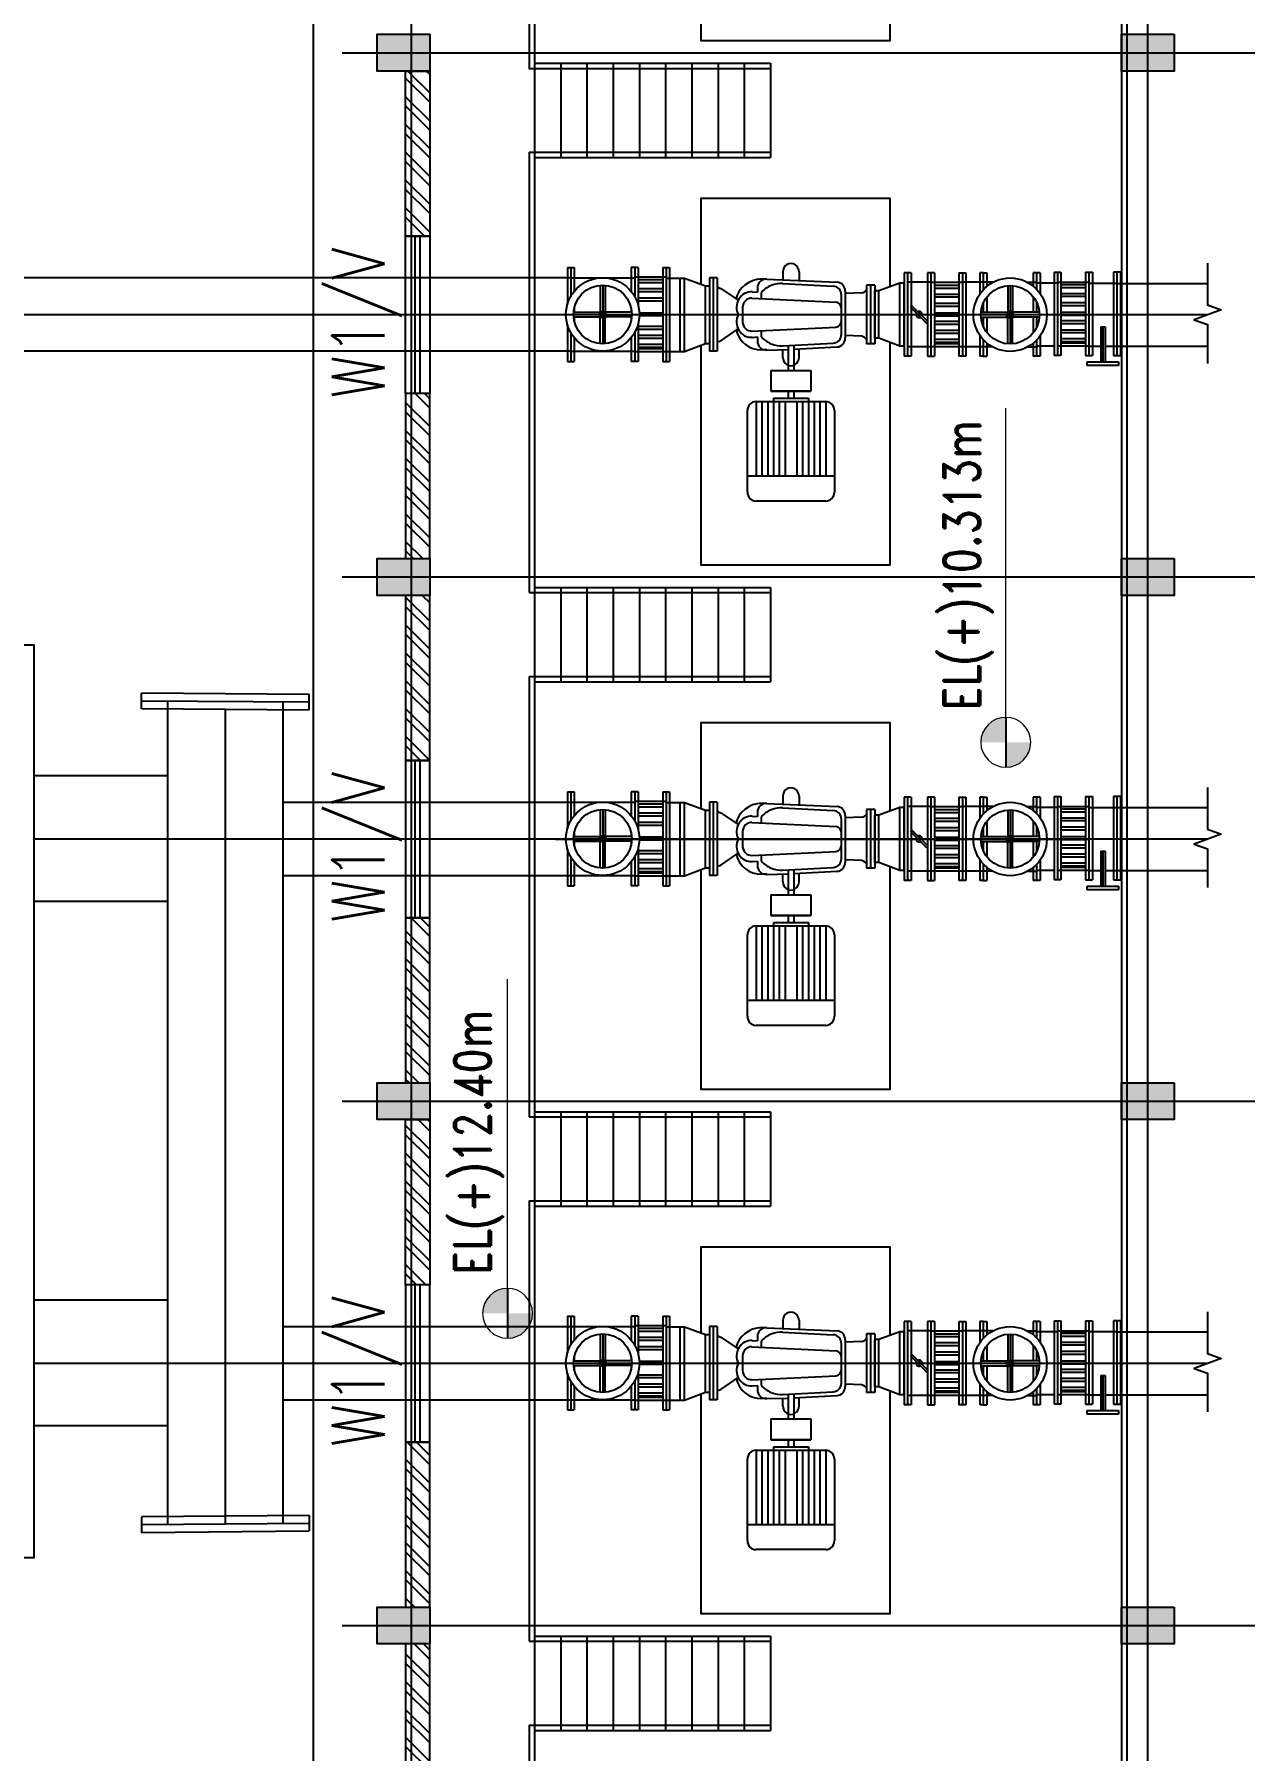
# Model space of a CAD drawing. Header units: millimetres. Extents: x -7644 to 230040, y 17031 to 222323.
# Drawn here: x 155664 to 167211, y 177160 to 193527 of the extents above; entities that cross this region are included whole.
import ezdxf

# ---------------------------------------------------------------- set-up
doc = ezdxf.new("R2010")
doc.units = ezdxf.units.MM
doc.header["$LTSCALE"] = 4
doc.header["$MEASUREMENT"] = 0
doc.linetypes.add('CENTER', pattern=[2, 1.25, -0.25, 0.25, -0.25])
doc.layers.get('0').update_dxf_attribs({"color": 8})
for name, color, linetype in [('3MM', 3, 'Continuous'), ('BRICK WALL', 1, 'Continuous'), ('CENTER', 252, 'CENTER'), ('DIM', 8, 'Continuous'), ('DIM LAYER', 8, 'Continuous'), ('GD NAME', 6, 'CENTER'), ('GRID', 8, 'CENTER'), ('HANDRAIL', 6, 'Continuous'), ('HATCH', 253, 'Continuous'), ('MOTOR', 252, 'Continuous'), ('PIPE LINE(MOTOR)', 142, 'Continuous'), ('RCC WALL', 7, 'Continuous'), ('txt-2', 7, 'Continuous')]:
    doc.layers.add(name, color=color, linetype=linetype)
doc.layers.add('C - E - Text 2.5', color=3, linetype='CENTER', lineweight=35)
doc.layers.add('Object', color=7, linetype='Continuous', lineweight=0)
doc.styles.add('Mano', font='romand.shx', dxfattribs={"height": 3})
doc.styles.add('ROMANS', font='ROMANS')
doc.linetypes.add('FENCELINE1', pattern='A,0.25,-0.1,[133,ltypeshp.shx,S=0.1,R=0,X=-0.1,Y=0],-0.1,1', length=1.45)

# ---------------------------------------------------------------- blocks, each defined once
blk = doc.blocks.new('A$C472B03D5')
at = {"layer": 'DIM'}
h = blk.add_hatch(color=1, dxfattribs=at)
h.dxf.hatch_style = 1
h.paths.add_polyline_path([(0, 0), (-238, 0), (-238, -238, 0.414214)])
h.paths.add_polyline_path([(-238, 0), (-238, 238, 0.414214), (-476, 0)])
at = {"layer": 'DIM', "color": 1}
blk.add_line((0, 0), (-476, 0), dxfattribs=at)
at = {"layer": 'Object'}
blk.add_lwpolyline([(0, 0), (2950, 0)], dxfattribs=at)
blk.add_circle((-238, 0), 238, dxfattribs=at)
blk = doc.blocks.new('C3-COLUMN 450X600 CONTINUOUS')
at = {"layer": 'HATCH'}
h = blk.add_hatch(color=256, dxfattribs=at)
h.dxf.hatch_style = 1
h.paths.add_polyline_path([(-175, -250), (175, -250), (175, 250), (-175, 250)])
at = {"layer": 'RCC WALL'}
blk.add_lwpolyline([(-175, -250), (175, -250), (175, 250), (-175, 250)], close=True, dxfattribs=at)
blk = doc.blocks.new('MOTOER')
at = {"elevation": 0}
for points in [[(4641, 5192), (4641, 4795), (4770, 4748), (4512, 4654), (4641, 4607), (4641, 4238)], [(4641, 192), (4641, -205), (4770, -252), (4512, -346), (4641, -393), (4641, -762)], [(4641, -4808), (4641, -5205), (4770, -5252), (4512, -5346), (4641, -5393), (4641, -5762)]]:
    blk.add_lwpolyline(points, dxfattribs=at)
at = {"layer": 'CENTER'}
for points in [[(4641, 4701), (-11323, 4701)], [(4641, -299), (-6551, -299)], [(4641, -5299), (-6551, -5299)]]:
    blk.add_lwpolyline(points, dxfattribs=at)
at = {"layer": 'CENTER', "elevation": 0}
blk.add_lwpolyline([(-4729, 940), (-4729, -6828)], dxfattribs=at)
at = {"layer": 'MOTOR'}
for p, q in [((-1466, 5153), (-1400, 5153)), ((-1466, 5153), (-1466, 4800)), ((-1433, 5153), (-1433, 4879)), ((-1400, 5153), (-1400, 4927)), ((-790, 5153), (-856, 5153)), ((-856, 5153), (-856, 4922)), ((-823, 5153), (-823, 4873)), ((-790, 5153), (-790, 4788)), ((-556, 5153), (-490, 5153)), ((-556, 5153), (-556, 4257)), ((-523, 5153), (-523, 4257)), ((-490, 5153), (-490, 4257)), ((589, 5110), (589, 5038)), ((744, 5110), (744, 5028)), ((1813, 5101), (1747, 5101)), ((1747, 5101), (1747, 4305)), ((1780, 5101), (1780, 4305)), ((1813, 5101), (1813, 4781)), ((2002, 5101), (1969, 5101)), ((1969, 5101), (1969, 4640)), ((2002, 5101), (2002, 4305)), ((2035, 5101), (2002, 5101)), ((2002, 5101), (2002, 4640)), ((2035, 5101), (2035, 4305)), ((2269, 5101), (2302, 5101)), ((2269, 5101), (2269, 4305)), ((2302, 5101), (2335, 5101)), ((2302, 5101), (2302, 4305)), ((2302, 5101), (2302, 4640)), ((2335, 5101), (2335, 4305)), ((2469, 5101), (2469, 4900)), ((2502, 5101), (2469, 5101)), ((2502, 5101), (2502, 4941)), ((2502, 5101), (2502, 4941)), ((2502, 5101), (2535, 5101)), ((2535, 5101), (2535, 4972)), ((3043, 5101), (2977, 5101)), ((2977, 5101), (2977, 4975)), ((3010, 5101), (3010, 4945)), ((3043, 5101), (3043, 4904)), ((3177, 5108), (3177, 4312)), ((3177, 5108), (3210, 5108)), ((3210, 5108), (3210, 4312)), ((3210, 5108), (3243, 5108)), ((3210, 5108), (3210, 4312)), ((3243, 5108), (3243, 4312)), ((3477, 5108), (3510, 5108)), ((3477, 5108), (3477, 4312)), ((3510, 5108), (3510, 4312)), ((3510, 5108), (3543, 5108)), ((3510, 5108), (3510, 4312)), ((3543, 5108), (3543, 4312)), ((3744, 5108), (3744, 4312)), ((3777, 5108), (3744, 5108)), ((3777, 5108), (3777, 4312)), ((3777, 5108), (3777, 4312)), ((3810, 5108), (3777, 5108)), ((3810, 5108), (3810, 4312)), ((-1433, 5054), (-823, 5054)), ((-1152, 4982), (-1152, 4726)), ((-1129, 4983), (-1129, 4425)), ((-1106, 4982), (-1106, 4726)), ((-523, 5061), (-823, 5061)), ((-556, 5034), (-790, 5034)), ((-556, 5033), (-790, 5033)), ((-556, 5005), (-790, 5005)), ((-556, 4948), (-790, 4948)), ((-556, 4920), (-790, 4920)), ((-523, 5051), (-390, 5051)), ((-390, 5051), (-349, 5051)), ((-390, 4351), (-390, 5051)), ((-349, 5051), (-149, 4978)), ((-349, 4351), (-349, 5051)), ((-149, 4978), (-109, 4978)), ((-149, 4426), (-149, 4978)), ((-38, 5052), (-109, 5052)), ((-109, 5052), (-109, 4354)), ((-74, 5052), (-74, 4354)), ((-38, 5052), (-38, 4354)), ((-3, 4952), (163, 4839)), ((298, 4919), (347, 4916)), ((347, 4955), (347, 4916)), ((436, 5040), (367, 5040)), ((384, 4914), (384, 4853)), ((436, 5040), (1108, 5011)), ((587, 5000), (1071, 4975)), ((1185, 4926), (1185, 4480)), ((1466, 4984), (1387, 4984)), ((1387, 4984), (1387, 4424)), ((1427, 4984), (1427, 4424)), ((1466, 4984), (1466, 4424)), ((1506, 4930), (1466, 4930)), ((1466, 4478), (1466, 4930)), ((1706, 5003), (1506, 4930)), ((1506, 4478), (1506, 4930)), ((1747, 5003), (1706, 5003)), ((1706, 4403), (1706, 5003)), ((1747, 4403), (1747, 5003)), ((2002, 5011), (1780, 5011)), ((2302, 5009), (2002, 5009)), ((2269, 4981), (2035, 4981)), ((2269, 4981), (2035, 4981)), ((2269, 4953), (2035, 4953)), ((2502, 5011), (2302, 5011)), ((2594, 5011), (2502, 5011)), ((2735, 4980), (2735, 4724)), ((2758, 4981), (2758, 4423)), ((2781, 4980), (2781, 4724)), ((2922, 5011), (3010, 5011)), ((3210, 5002), (3010, 5002)), ((3510, 5010), (3210, 5010)), ((3477, 4988), (3243, 4988)), ((3477, 4987), (3243, 4987)), ((3477, 4959), (3243, 4959)), ((3510, 5004), (3777, 5004)), ((-1400, 4774), (-1400, 4727)), ((-856, 4759), (-856, 4727)), ((-856, 4759), (-856, 4727)), ((-556, 4860), (-790, 4860)), ((-556, 4832), (-790, 4832)), ((206, 4773), (206, 4632)), ((294, 4859), (1097, 4821)), ((1149, 4516), (1149, 4889)), ((1342, 4910), (1185, 4903)), ((1813, 4767), (1813, 4305)), ((1813, 4767), (1955, 4626)), ((1828, 4781), (1969, 4640)), ((2269, 4896), (2035, 4896)), ((2269, 4868), (2035, 4868)), ((2269, 4808), (2035, 4808)), ((2269, 4780), (2035, 4780)), ((2502, 4814), (2502, 4725)), ((2535, 4870), (2535, 4725)), ((2535, 4757), (2535, 4725)), ((2977, 4875), (2977, 4725)), ((3010, 4821), (3010, 4725)), ((3477, 4902), (3243, 4902)), ((3477, 4875), (3243, 4875)), ((3477, 4815), (3243, 4815)), ((3477, 4787), (3243, 4787)), ((-1466, 4608), (-1466, 4257)), ((-1407, 4727), (-1151, 4727)), ((-1407, 4681), (-1158, 4681)), ((-1400, 4681), (-1400, 4635)), ((-1152, 4426), (-1152, 4682)), ((-851, 4727), (-1107, 4727)), ((-851, 4681), (-1107, 4681)), ((-1106, 4426), (-1106, 4682)), ((-856, 4681), (-856, 4649)), ((-790, 4620), (-790, 4257)), ((-556, 4589), (-790, 4589)), ((-556, 4718), (-780, 4718)), ((-556, 4690), (-780, 4690)), ((294, 4546), (1097, 4584)), ((1969, 4626), (1969, 4305)), ((2002, 4626), (2002, 4305)), ((2269, 4716), (2035, 4716)), ((2269, 4688), (2035, 4688)), ((2269, 4637), (2035, 4637)), ((2269, 4610), (2035, 4610)), ((2302, 4626), (2302, 4305)), ((2480, 4725), (2736, 4725)), ((2480, 4679), (2736, 4679)), ((2502, 4679), (2502, 4590)), ((2535, 4679), (2535, 4534)), ((2735, 4424), (2735, 4680)), ((3036, 4725), (2780, 4725)), ((2781, 4424), (2781, 4680)), ((3036, 4679), (2786, 4679)), ((2977, 4679), (2977, 4529)), ((3010, 4679), (3010, 4583)), ((3477, 4722), (3243, 4722)), ((3477, 4694), (3243, 4694)), ((3477, 4644), (3243, 4644)), ((3477, 4616), (3243, 4616)), ((3623, 4585), (3623, 4252)), ((3623, 4585), (3663, 4585)), ((3643, 4585), (3643, 4252)), ((3663, 4585), (3663, 4252)), ((-1433, 4530), (-1433, 4257)), ((-1400, 4482), (-1400, 4257)), ((-856, 4486), (-856, 4257)), ((-823, 4535), (-823, 4257)), ((-556, 4562), (-790, 4562)), ((-556, 4502), (-790, 4502)), ((-556, 4474), (-790, 4474)), ((-349, 4351), (-149, 4426)), ((-149, 4426), (-109, 4426)), ((-3, 4452), (163, 4566)), ((298, 4486), (347, 4490)), ((347, 4490), (347, 4451)), ((384, 4552), (384, 4492)), ((587, 4406), (1071, 4430)), ((1344, 4496), (1185, 4503)), ((1466, 4424), (1387, 4424)), ((1506, 4478), (1466, 4478)), ((1706, 4403), (1506, 4478)), ((2269, 4550), (2035, 4550)), ((2269, 4522), (2035, 4522)), ((2269, 4465), (2035, 4465)), ((2269, 4437), (2035, 4437)), ((2269, 4423), (2035, 4423)), ((2469, 4504), (2469, 4305)), ((2502, 4463), (2502, 4305)), ((2502, 4463), (2502, 4305)), ((2535, 4432), (2535, 4305)), ((2977, 4429), (2977, 4305)), ((3010, 4460), (3010, 4305)), ((3043, 4500), (3043, 4305)), ((3477, 4556), (3243, 4556)), ((3477, 4528), (3243, 4528)), ((3477, 4471), (3243, 4471)), ((3477, 4443), (3243, 4443)), ((3477, 4430), (3243, 4430)), ((-1466, 4257), (-1400, 4257)), ((-1433, 4353), (-823, 4353)), ((-790, 4257), (-856, 4257)), ((-523, 4348), (-823, 4348)), ((-556, 4417), (-790, 4417)), ((-556, 4389), (-790, 4389)), ((-556, 4375), (-790, 4375)), ((-556, 4257), (-490, 4257)), ((-523, 4351), (-390, 4351)), ((-390, 4351), (-349, 4351)), ((-38, 4354), (-109, 4354)), ((438, 4367), (370, 4367)), ((436, 4365), (639, 4371)), ((589, 4295), (589, 4367)), ((639, 4409), (639, 4171)), ((694, 4413), (694, 4171)), ((694, 4374), (1108, 4394)), ((744, 4295), (744, 4378)), ((1747, 4403), (1706, 4403)), ((1813, 4305), (1747, 4305)), ((2002, 4395), (1780, 4395)), ((1969, 4305), (2002, 4305)), ((2302, 4395), (2002, 4395)), ((2002, 4305), (2035, 4305)), ((2302, 4305), (2269, 4305)), ((2502, 4395), (2302, 4395)), ((2335, 4305), (2302, 4305)), ((2502, 4305), (2469, 4305)), ((2589, 4395), (2502, 4395)), ((2502, 4305), (2535, 4305)), ((2926, 4395), (3010, 4395)), ((3043, 4305), (2977, 4305)), ((3177, 4402), (3010, 4402)), ((3210, 4312), (3177, 4312)), ((3510, 4402), (3210, 4402)), ((3243, 4312), (3210, 4312)), ((3477, 4312), (3510, 4312)), ((3510, 4402), (3623, 4402)), ((3510, 4312), (3543, 4312)), ((3663, 4402), (3777, 4402)), ((3744, 4312), (3777, 4312)), ((3777, 4312), (3810, 4312)), ((476, 4171), (476, 3972)), ((476, 4171), (857, 4171)), ((476, 4171), (857, 4171)), ((857, 4171), (857, 3972)), ((3493, 4217), (3493, 4252)), ((3493, 4252), (3643, 4252)), ((3793, 4217), (3493, 4217)), ((3643, 4252), (3793, 4252)), ((3793, 4252), (3793, 4217)), ((857, 3972), (476, 3972)), ((476, 3972), (857, 3972)), ((639, 3972), (639, 3906)), ((694, 3972), (694, 3906)), ((251, 3011), (251, 3787)), ((334, 3873), (334, 3163)), ((334, 3873), (999, 3873)), ((390, 3873), (390, 3163)), ((445, 3873), (445, 3163)), ((501, 3906), (833, 3906)), ((501, 3906), (501, 3163)), ((556, 3873), (556, 3163)), ((611, 3873), (611, 3163)), ((722, 3873), (722, 3163)), ((777, 3873), (777, 3163)), ((833, 3906), (833, 3163)), ((888, 3873), (888, 3163)), ((944, 3873), (944, 3163)), ((999, 3873), (999, 3163)), ((1082, 3787), (1082, 3011)), ((1082, 3163), (251, 3163)), ((999, 2925), (334, 2925)), ((-1466, 153), (-1400, 153)), ((-1466, 153), (-1466, -200)), ((-1433, 153), (-1433, -121)), ((-1433, 54), (-823, 54)), ((-1400, 153), (-1400, -73)), ((-790, 153), (-856, 153)), ((-856, 153), (-856, -78)), ((-823, 153), (-823, -127)), ((-523, 61), (-823, 61)), ((-790, 153), (-790, -212)), ((-556, 34), (-790, 34)), ((-556, 33), (-790, 33)), ((-556, 5), (-790, 5)), ((-556, 153), (-490, 153)), ((-556, 153), (-556, -743)), ((-523, 153), (-523, -743)), ((-523, 51), (-390, 51)), ((-490, 153), (-490, -743)), ((-390, 51), (-349, 51)), ((-390, -649), (-390, 51)), ((-349, 51), (-149, -22)), ((-349, -649), (-349, 51)), ((-38, 52), (-109, 52)), ((-109, 52), (-109, -646)), ((-74, 52), (-74, -646)), ((-38, 52), (-38, -646)), ((436, 40), (367, 40)), ((436, 40), (1108, 11)), ((589, 110), (589, 38)), ((744, 110), (744, 28)), ((1706, 3), (1506, -70)), ((1747, 3), (1706, 3)), ((1706, -597), (1706, 3)), ((1813, 101), (1747, 101)), ((1747, 101), (1747, -695)), ((1747, -597), (1747, 3)), ((1780, 101), (1780, -695)), ((2002, 11), (1780, 11)), ((1813, 101), (1813, -219)), ((2002, 101), (1969, 101)), ((1969, 101), (1969, -360)), ((2002, 101), (2002, -695)), ((2035, 101), (2002, 101)), ((2002, 101), (2002, -360)), ((2302, 9), (2002, 9)), ((2035, 101), (2035, -695)), ((2269, 101), (2302, 101)), ((2269, 101), (2269, -695)), ((2302, 101), (2335, 101)), ((2302, 101), (2302, -695)), ((2302, 101), (2302, -360)), ((2502, 11), (2302, 11)), ((2335, 101), (2335, -695)), ((2469, 101), (2469, -100)), ((2502, 101), (2469, 101)), ((2502, 101), (2502, -59)), ((2502, 101), (2502, -59)), ((2502, 101), (2535, 101)), ((2594, 11), (2502, 11)), ((2535, 101), (2535, -28)), ((2922, 11), (3010, 11)), ((3043, 101), (2977, 101)), ((2977, 101), (2977, -25)), ((3010, 101), (3010, -55)), ((3210, 2), (3010, 2)), ((3043, 101), (3043, -96)), ((3177, 108), (3177, -688)), ((3177, 108), (3210, 108)), ((3210, 108), (3210, -688)), ((3210, 108), (3243, 108)), ((3210, 108), (3210, -688)), ((3510, 10), (3210, 10)), ((3243, 108), (3243, -688)), ((3477, 108), (3510, 108)), ((3477, 108), (3477, -688)), ((3510, 108), (3510, -688)), ((3510, 108), (3543, 108)), ((3510, 108), (3510, -688)), ((3510, 4), (3777, 4)), ((3543, 108), (3543, -688)), ((3744, 108), (3744, -688)), ((3777, 108), (3744, 108)), ((3777, 108), (3777, -688)), ((3777, 108), (3777, -688)), ((3810, 108), (3777, 108)), ((3810, 108), (3810, -688)), ((-1152, -18), (-1152, -274)), ((-1129, -17), (-1129, -575)), ((-1106, -18), (-1106, -274)), ((-556, -52), (-790, -52)), ((-556, -80), (-790, -80)), ((-556, -140), (-790, -140)), ((-149, -22), (-109, -22)), ((-149, -574), (-149, -22)), ((-3, -48), (163, -161)), ((294, -141), (1097, -179)), ((298, -81), (347, -84)), ((347, -45), (347, -84)), ((384, -86), (384, -147)), ((587, 0), (1071, -25)), ((1149, -484), (1149, -111)), ((1185, -74), (1185, -520)), ((1342, -90), (1185, -97)), ((1466, -16), (1387, -16)), ((1387, -16), (1387, -576)), ((1427, -16), (1427, -576)), ((1466, -16), (1466, -576)), ((1506, -70), (1466, -70)), ((1466, -522), (1466, -70)), ((1506, -522), (1506, -70)), ((2269, -19), (2035, -19)), ((2269, -19), (2035, -19)), ((2269, -47), (2035, -47)), ((2269, -104), (2035, -104)), ((2269, -132), (2035, -132)), ((2535, -130), (2535, -275)), ((2735, -20), (2735, -276)), ((2758, -19), (2758, -577)), ((2781, -20), (2781, -276)), ((2977, -125), (2977, -275)), ((3477, -12), (3243, -12)), ((3477, -13), (3243, -13)), ((3477, -41), (3243, -41)), ((3477, -98), (3243, -98)), ((3477, -125), (3243, -125)), ((-1407, -273), (-1151, -273)), ((-1407, -319), (-1158, -319)), ((-1400, -226), (-1400, -273)), ((-1400, -319), (-1400, -365)), ((-1152, -574), (-1152, -318)), ((-851, -273), (-1107, -273)), ((-851, -319), (-1107, -319)), ((-1106, -574), (-1106, -318)), ((-856, -241), (-856, -273)), ((-856, -241), (-856, -273)), ((-856, -319), (-856, -351)), ((-556, -168), (-790, -168)), ((-556, -282), (-780, -282)), ((-556, -310), (-780, -310)), ((206, -227), (206, -368)), ((1813, -233), (1813, -695)), ((1813, -233), (1955, -374)), ((1828, -219), (1969, -360)), ((2269, -192), (2035, -192)), ((2269, -220), (2035, -220)), ((2269, -284), (2035, -284)), ((2269, -312), (2035, -312)), ((2480, -275), (2736, -275)), ((2480, -321), (2736, -321)), ((2502, -186), (2502, -275)), ((2502, -321), (2502, -410)), ((2535, -243), (2535, -275)), ((2535, -321), (2535, -466)), ((2735, -576), (2735, -320)), ((3036, -275), (2780, -275)), ((2781, -576), (2781, -320)), ((3036, -321), (2786, -321)), ((2977, -321), (2977, -471)), ((3010, -179), (3010, -275)), ((3010, -321), (3010, -417)), ((3477, -185), (3243, -185)), ((3477, -213), (3243, -213)), ((3477, -278), (3243, -278)), ((3477, -306), (3243, -306)), ((-1466, -392), (-1466, -743)), ((-1433, -470), (-1433, -743)), ((-823, -465), (-823, -743)), ((-790, -380), (-790, -743)), ((-556, -411), (-790, -411)), ((-556, -438), (-790, -438)), ((-3, -548), (163, -434)), ((294, -454), (1097, -416)), ((384, -448), (384, -508)), ((1969, -374), (1969, -695)), ((2002, -374), (2002, -695)), ((2269, -363), (2035, -363)), ((2269, -390), (2035, -390)), ((2269, -450), (2035, -450)), ((2269, -478), (2035, -478)), ((2302, -374), (2302, -695)), ((3477, -356), (3243, -356)), ((3477, -384), (3243, -384)), ((3477, -444), (3243, -444)), ((3477, -472), (3243, -472)), ((3623, -415), (3623, -748)), ((3623, -415), (3663, -415)), ((3643, -415), (3643, -748)), ((3663, -415), (3663, -748)), ((-1433, -647), (-823, -647)), ((-1400, -518), (-1400, -743)), ((-856, -514), (-856, -743)), ((-523, -652), (-823, -652)), ((-556, -498), (-790, -498)), ((-556, -526), (-790, -526)), ((-556, -583), (-790, -583)), ((-556, -611), (-790, -611)), ((-556, -625), (-790, -625)), ((-523, -649), (-390, -649)), ((-390, -649), (-349, -649)), ((-349, -649), (-149, -574)), ((-149, -574), (-109, -574)), ((-38, -646), (-109, -646)), ((298, -514), (347, -510)), ((347, -510), (347, -549)), ((438, -633), (370, -633)), ((436, -635), (639, -629)), ((587, -594), (1071, -570)), ((589, -705), (589, -633)), ((639, -591), (639, -829)), ((694, -587), (694, -829)), ((694, -626), (1108, -606)), ((744, -705), (744, -622)), ((1344, -504), (1185, -497)), ((1466, -576), (1387, -576)), ((1506, -522), (1466, -522)), ((1706, -597), (1506, -522)), ((1747, -597), (1706, -597)), ((2002, -605), (1780, -605)), ((2302, -605), (2002, -605)), ((2269, -535), (2035, -535)), ((2269, -563), (2035, -563)), ((2269, -577), (2035, -577)), ((2502, -605), (2302, -605)), ((2469, -496), (2469, -695)), ((2502, -537), (2502, -695)), ((2502, -537), (2502, -695)), ((2589, -605), (2502, -605)), ((2535, -568), (2535, -695)), ((2926, -605), (3010, -605)), ((2977, -571), (2977, -695)), ((3010, -540), (3010, -695)), ((3177, -598), (3010, -598)), ((3043, -500), (3043, -695)), ((3510, -598), (3210, -598)), ((3477, -529), (3243, -529)), ((3477, -557), (3243, -557)), ((3477, -570), (3243, -570)), ((3510, -598), (3623, -598)), ((3663, -598), (3777, -598)), ((-1466, -743), (-1400, -743)), ((-790, -743), (-856, -743)), ((-556, -743), (-490, -743)), ((1813, -695), (1747, -695)), ((1969, -695), (2002, -695)), ((2002, -695), (2035, -695)), ((2302, -695), (2269, -695)), ((2335, -695), (2302, -695)), ((2502, -695), (2469, -695)), ((2502, -695), (2535, -695)), ((3043, -695), (2977, -695)), ((3210, -688), (3177, -688)), ((3243, -688), (3210, -688)), ((3477, -688), (3510, -688)), ((3493, -783), (3493, -748)), ((3493, -748), (3643, -748)), ((3793, -783), (3493, -783)), ((3510, -688), (3543, -688)), ((3643, -748), (3793, -748)), ((3744, -688), (3777, -688)), ((3777, -688), (3810, -688)), ((3793, -748), (3793, -783)), ((476, -829), (476, -1028)), ((476, -829), (857, -829)), ((476, -829), (857, -829)), ((857, -829), (857, -1028)), ((334, -1127), (334, -1837)), ((334, -1127), (999, -1127)), ((390, -1127), (390, -1837)), ((445, -1127), (445, -1837)), ((857, -1028), (476, -1028)), ((476, -1028), (857, -1028)), ((501, -1094), (833, -1094)), ((501, -1094), (501, -1837)), ((556, -1127), (556, -1837)), ((611, -1127), (611, -1837)), ((639, -1028), (639, -1094)), ((694, -1028), (694, -1094)), ((722, -1127), (722, -1837)), ((777, -1127), (777, -1837)), ((833, -1094), (833, -1837)), ((888, -1127), (888, -1837)), ((944, -1127), (944, -1837)), ((999, -1127), (999, -1837)), ((251, -1989), (251, -1213)), ((1082, -1213), (1082, -1989)), ((1082, -1837), (251, -1837)), ((999, -2075), (334, -2075)), ((-1466, -4847), (-1400, -4847)), ((-1466, -4847), (-1466, -5200)), ((-1433, -4847), (-1433, -5121)), ((-1400, -4847), (-1400, -5073)), ((-790, -4847), (-856, -4847)), ((-856, -4847), (-856, -5078)), ((-823, -4847), (-823, -5127)), ((-790, -4847), (-790, -5212)), ((-556, -4847), (-490, -4847)), ((-556, -4847), (-556, -5743)), ((-523, -4847), (-523, -5743)), ((-490, -4847), (-490, -5743)), ((589, -4890), (589, -4962)), ((744, -4890), (744, -4972)), ((1813, -4899), (1747, -4899)), ((1747, -4899), (1747, -5695)), ((1780, -4899), (1780, -5695)), ((1813, -4899), (1813, -5219)), ((2002, -4899), (1969, -4899)), ((1969, -4899), (1969, -5360)), ((2002, -4899), (2002, -5695)), ((2035, -4899), (2002, -4899)), ((2002, -4899), (2002, -5360)), ((2035, -4899), (2035, -5695)), ((2269, -4899), (2302, -4899)), ((2269, -4899), (2269, -5695)), ((2302, -4899), (2335, -4899)), ((2302, -4899), (2302, -5695)), ((2302, -4899), (2302, -5360)), ((2335, -4899), (2335, -5695)), ((2469, -4899), (2469, -5100)), ((2502, -4899), (2469, -4899)), ((2502, -4899), (2502, -5059)), ((2502, -4899), (2502, -5059)), ((2502, -4899), (2535, -4899)), ((2535, -4899), (2535, -5028)), ((3043, -4899), (2977, -4899)), ((2977, -4899), (2977, -5025)), ((3010, -4899), (3010, -5055)), ((3043, -4899), (3043, -5096)), ((3177, -4892), (3177, -5688)), ((3177, -4892), (3210, -4892)), ((3210, -4892), (3210, -5688)), ((3210, -4892), (3243, -4892)), ((3210, -4892), (3210, -5688)), ((3243, -4892), (3243, -5688)), ((3477, -4892), (3510, -4892)), ((3477, -4892), (3477, -5688)), ((3510, -4892), (3510, -5688)), ((3510, -4892), (3543, -4892)), ((3510, -4892), (3510, -5688)), ((3543, -4892), (3543, -5688)), ((3744, -4892), (3744, -5688)), ((3777, -4892), (3744, -4892)), ((3777, -4892), (3777, -5688)), ((3777, -4892), (3777, -5688)), ((3810, -4892), (3777, -4892)), ((3810, -4892), (3810, -5688)), ((-1433, -4946), (-823, -4946)), ((-1152, -5018), (-1152, -5274)), ((-1129, -5017), (-1129, -5575)), ((-1106, -5018), (-1106, -5274)), ((-523, -4939), (-823, -4939)), ((-556, -4966), (-790, -4966)), ((-556, -4967), (-790, -4967)), ((-556, -4995), (-790, -4995)), ((-556, -5052), (-790, -5052)), ((-523, -4949), (-390, -4949)), ((-390, -4949), (-349, -4949)), ((-390, -5649), (-390, -4949)), ((-349, -4949), (-149, -5022)), ((-349, -5649), (-349, -4949)), ((-149, -5022), (-109, -5022)), ((-149, -5574), (-149, -5022)), ((-38, -4948), (-109, -4948)), ((-109, -4948), (-109, -5646)), ((-74, -4948), (-74, -5646)), ((-38, -4948), (-38, -5646)), ((-3, -5048), (163, -5161)), ((347, -5045), (347, -5084)), ((436, -4960), (367, -4960)), ((436, -4960), (1108, -4989)), ((587, -5000), (1071, -5025)), ((1466, -5016), (1387, -5016)), ((1387, -5016), (1387, -5576)), ((1427, -5016), (1427, -5576)), ((1466, -5016), (1466, -5576)), ((1506, -5070), (1466, -5070)), ((1466, -5522), (1466, -5070)), ((1706, -4997), (1506, -5070)), ((1506, -5522), (1506, -5070)), ((1747, -4997), (1706, -4997)), ((1706, -5597), (1706, -4997)), ((1747, -5597), (1747, -4997)), ((2002, -4989), (1780, -4989)), ((2302, -4991), (2002, -4991)), ((2269, -5019), (2035, -5019)), ((2269, -5019), (2035, -5019)), ((2269, -5047), (2035, -5047)), ((2502, -4989), (2302, -4989)), ((2594, -4989), (2502, -4989)), ((2735, -5020), (2735, -5276)), ((2758, -5019), (2758, -5577)), ((2781, -5020), (2781, -5276)), ((2922, -4989), (3010, -4989)), ((3210, -4998), (3010, -4998)), ((3510, -4990), (3210, -4990)), ((3477, -5012), (3243, -5012)), ((3477, -5013), (3243, -5013)), ((3477, -5041), (3243, -5041)), ((3510, -4996), (3777, -4996)), ((-1400, -5226), (-1400, -5273)), ((-556, -5080), (-790, -5080)), ((-556, -5140), (-790, -5140)), ((-556, -5168), (-790, -5168)), ((206, -5227), (206, -5368)), ((294, -5141), (1097, -5179)), ((298, -5081), (347, -5084)), ((384, -5086), (384, -5147)), ((1149, -5484), (1149, -5111)), ((1185, -5074), (1185, -5520)), ((1342, -5090), (1185, -5097)), ((1813, -5233), (1813, -5695)), ((1813, -5233), (1955, -5374)), ((1828, -5219), (1969, -5360)), ((2269, -5104), (2035, -5104)), ((2269, -5132), (2035, -5132)), ((2269, -5192), (2035, -5192)), ((2269, -5220), (2035, -5220)), ((2502, -5186), (2502, -5275)), ((2535, -5130), (2535, -5275)), ((2977, -5125), (2977, -5275)), ((3010, -5179), (3010, -5275)), ((3477, -5098), (3243, -5098)), ((3477, -5125), (3243, -5125)), ((3477, -5185), (3243, -5185)), ((3477, -5213), (3243, -5213)), ((-1466, -5392), (-1466, -5743)), ((-1407, -5273), (-1151, -5273)), ((-1407, -5319), (-1158, -5319)), ((-1400, -5319), (-1400, -5365)), ((-1152, -5574), (-1152, -5318)), ((-851, -5273), (-1107, -5273)), ((-851, -5319), (-1107, -5319)), ((-1106, -5574), (-1106, -5318)), ((-856, -5241), (-856, -5273)), ((-856, -5241), (-856, -5273)), ((-856, -5319), (-856, -5351)), ((-790, -5380), (-790, -5743)), ((-556, -5282), (-780, -5282)), ((-556, -5310), (-780, -5310)), ((1969, -5374), (1969, -5695)), ((2002, -5374), (2002, -5695)), ((2269, -5284), (2035, -5284)), ((2269, -5312), (2035, -5312)), ((2269, -5363), (2035, -5363)), ((2269, -5390), (2035, -5390)), ((2302, -5374), (2302, -5695)), ((2480, -5275), (2736, -5275)), ((2480, -5321), (2736, -5321)), ((2502, -5321), (2502, -5410)), ((2535, -5243), (2535, -5275)), ((2535, -5321), (2535, -5466)), ((2735, -5576), (2735, -5320)), ((3036, -5275), (2780, -5275)), ((2781, -5576), (2781, -5320)), ((3036, -5321), (2786, -5321)), ((2977, -5321), (2977, -5471)), ((3010, -5321), (3010, -5417)), ((3477, -5278), (3243, -5278)), ((3477, -5306), (3243, -5306)), ((3477, -5356), (3243, -5356)), ((3477, -5384), (3243, -5384)), ((-1433, -5470), (-1433, -5743)), ((-1400, -5518), (-1400, -5743)), ((-856, -5514), (-856, -5743)), ((-823, -5465), (-823, -5743)), ((-556, -5411), (-790, -5411)), ((-556, -5438), (-790, -5438)), ((-556, -5498), (-790, -5498)), ((-556, -5526), (-790, -5526)), ((-3, -5548), (163, -5434)), ((294, -5454), (1097, -5416)), ((298, -5514), (347, -5510)), ((347, -5510), (347, -5549)), ((384, -5448), (384, -5508)), ((1344, -5504), (1185, -5497)), ((1506, -5522), (1466, -5522)), ((1706, -5597), (1506, -5522)), ((2269, -5450), (2035, -5450)), ((2269, -5478), (2035, -5478)), ((2269, -5535), (2035, -5535)), ((2269, -5563), (2035, -5563)), ((2469, -5496), (2469, -5695)), ((2502, -5537), (2502, -5695)), ((2502, -5537), (2502, -5695)), ((3010, -5540), (3010, -5695)), ((3043, -5500), (3043, -5695)), ((3477, -5444), (3243, -5444)), ((3477, -5472), (3243, -5472)), ((3477, -5529), (3243, -5529)), ((3477, -5557), (3243, -5557)), ((3623, -5415), (3623, -5748)), ((3623, -5415), (3663, -5415)), ((3643, -5415), (3643, -5748)), ((3663, -5415), (3663, -5748)), ((-1433, -5647), (-823, -5647)), ((-523, -5652), (-823, -5652)), ((-556, -5583), (-790, -5583)), ((-556, -5611), (-790, -5611)), ((-556, -5625), (-790, -5625)), ((-523, -5649), (-390, -5649)), ((-390, -5649), (-349, -5649)), ((-349, -5649), (-149, -5574)), ((-149, -5574), (-109, -5574)), ((-38, -5646), (-109, -5646)), ((438, -5633), (370, -5633)), ((436, -5635), (639, -5629)), ((587, -5594), (1071, -5570)), ((589, -5705), (589, -5633)), ((639, -5591), (639, -5829)), ((694, -5587), (694, -5829)), ((694, -5626), (1108, -5606)), ((744, -5705), (744, -5622)), ((1466, -5576), (1387, -5576)), ((1747, -5597), (1706, -5597)), ((1813, -5695), (1747, -5695)), ((2002, -5605), (1780, -5605)), ((1969, -5695), (2002, -5695)), ((2302, -5605), (2002, -5605)), ((2002, -5695), (2035, -5695)), ((2269, -5577), (2035, -5577)), ((2302, -5695), (2269, -5695)), ((2502, -5605), (2302, -5605)), ((2335, -5695), (2302, -5695)), ((2502, -5695), (2469, -5695)), ((2589, -5605), (2502, -5605)), ((2502, -5695), (2535, -5695)), ((2535, -5568), (2535, -5695)), ((2926, -5605), (3010, -5605)), ((2977, -5571), (2977, -5695)), ((3043, -5695), (2977, -5695)), ((3177, -5598), (3010, -5598)), ((3210, -5688), (3177, -5688)), ((3510, -5598), (3210, -5598)), ((3243, -5688), (3210, -5688)), ((3477, -5570), (3243, -5570)), ((3477, -5688), (3510, -5688)), ((3510, -5598), (3623, -5598)), ((3510, -5688), (3543, -5688)), ((3663, -5598), (3777, -5598)), ((3744, -5688), (3777, -5688)), ((3777, -5688), (3810, -5688)), ((-1466, -5743), (-1400, -5743)), ((-790, -5743), (-856, -5743)), ((-556, -5743), (-490, -5743)), ((476, -5829), (476, -6028)), ((476, -5829), (857, -5829)), ((476, -5829), (857, -5829)), ((857, -5829), (857, -6028)), ((3493, -5783), (3493, -5748)), ((3493, -5748), (3643, -5748)), ((3793, -5783), (3493, -5783)), ((3643, -5748), (3793, -5748)), ((3793, -5748), (3793, -5783)), ((857, -6028), (476, -6028)), ((476, -6028), (857, -6028)), ((639, -6028), (639, -6094)), ((694, -6028), (694, -6094)), ((251, -6989), (251, -6213)), ((334, -6127), (334, -6837)), ((334, -6127), (999, -6127)), ((390, -6127), (390, -6837)), ((445, -6127), (445, -6837)), ((501, -6094), (833, -6094)), ((501, -6094), (501, -6837)), ((556, -6127), (556, -6837)), ((611, -6127), (611, -6837)), ((722, -6127), (722, -6837)), ((777, -6127), (777, -6837)), ((833, -6094), (833, -6837)), ((888, -6127), (888, -6837)), ((944, -6127), (944, -6837)), ((999, -6127), (999, -6837)), ((1082, -6213), (1082, -6989)), ((1082, -6837), (251, -6837)), ((999, -7075), (334, -7075))]:
    blk.add_line(p, q, dxfattribs=at)
for centre, radius in [((-1129, 4704), 350), ((-1129, 4704), 279), ((2758, 4702), 350), ((2758, 4702), 279), ((-1128, 4704), 31.9), ((2756, 4702), 31.9), ((-1129, -296), 350), ((2758, -298), 350), ((-1129, -296), 279), ((2758, -298), 279), ((-1128, -296), 31.9), ((2756, -298), 31.9), ((-1129, -5296), 350), ((-1129, -5296), 279), ((2758, -5298), 350), ((2758, -5298), 279), ((-1128, -5296), 31.9), ((2756, -5298), 31.9)]:
    blk.add_circle(centre, radius, dxfattribs=at)
for centre, radius, start, end in [((1821, 4774), 10, 45, 225), ((-1128, 4704), 16.1, 90.0001, 270.0001), ((-1128, 4704), 16.1, 270.0001, 90.0001), ((1891, 4703), 29.2, 155.0577, 294.9423), ((1891, 4703), 29.2, 335.0577, 114.9423), ((1962, 4633), 10, 225, 45), ((2756, 4702), 16.1, 89.9999, 269.9999), ((2756, 4702), 16.1, 269.9999, 89.9999), ((-1128, -296), 16.1, 90.0001, 270.0001), ((-1128, -296), 16.1, 270.0001, 90.0001), ((1821, -226), 10, 45, 225), ((1891, -297), 29.2, 155.0577, 294.9423), ((1891, -297), 29.2, 335.0577, 114.9423), ((2756, -298), 16.1, 89.9999, 269.9999), ((2756, -298), 16.1, 269.9999, 89.9999), ((1962, -367), 10, 225, 45), ((1821, -5226), 10, 45, 225), ((-1128, -5296), 16.1, 90.0001, 270.0001), ((-1128, -5296), 16.1, 270.0001, 90.0001), ((1891, -5297), 29.2, 155.0577, 294.9423), ((1891, -5297), 29.2, 335.0577, 114.9423), ((1962, -5367), 10, 225, 45), ((2756, -5298), 16.1, 89.9999, 269.9999), ((2756, -5298), 16.1, 269.9999, 89.9999)]:
    blk.add_arc(centre, radius, start, end, dxfattribs=at)
for centre, major_axis, ratio, start_param, end_param in [((667, 5110), (0, 80), 0.965684, 4.712389, 7.853982), ((0, 5000), (-46.5, 29.3), 0.843227, 1.255965, 2.00681), ((289, 4773), (0, 146), 0.965684, -0.064727, 2.077662), ((376, 4799), (135, 201), 0.981011, 0.563564, 1.956976), ((430, 4955), (0, -86), 0.965684, 3.076865, 4.712389), ((506, 4900), (142, 65), 0.540954, 0.736058, 2.306855), ((1065, 4889), (0, -86), 0.965684, 1.570796, 3.076865), ((1102, 4926), (0, -86), 0.965684, 1.570796, 3.076865), ((1341, 4958), (46.5, 28), 0.855375, 4.245641, 5.302195), ((289, 4773), (0, -86), 0.965684, 3.076865, 4.712389), ((1093, 4764), (0, -57.3), 0.965684, 1.570796, 3.076865), ((289, 4632), (0, 146), 0.965684, 1.06393, 3.20632), ((289, 4632), (0, 86), 0.965684, 1.570796, 3.20632), ((1093, 4641), (0, -57.3), 0.965684, 0.064727, 1.570796), ((1093, 4641), (0, -57.3), 0.965684, 0.064727, 1.570796), ((377, 4608), (57, -235), 0.979062, -1.600219, -0.198408), ((430, 4451), (0, 86), 0.965684, 1.570796, 3.20632), ((506, 4505), (142, -65), 0.540954, 3.97633, 5.547127), ((1065, 4516), (0, -86), 0.965684, 0.064727, 1.570796), ((1102, 4480), (0, 86), 0.965684, 3.20632, 4.712389), ((1341, 4448), (46.5, -29.3), 0.843227, 1.00779, 2.00681), ((667, 4295), (0, -80), 0.965684, 4.712389, 7.853982), ((334, 3787), (0, -86), 0.965684, 3.141593, 4.712389), ((999, 3787), (0, -86), 0.965684, 1.570796, 3.141593), ((334, 3011), (0, -86), 0.965684, 4.712389, 6.283185), ((999, 3011), (0, 86), 0.965684, 3.141593, 4.712389), ((667, 110), (0, 80), 0.965684, 4.712389, 7.853982), ((376, -201), (135, 201), 0.981011, 0.563564, 1.956976), ((430, -45), (0, -86), 0.965684, 3.076865, 4.712389), ((506, -100), (142, 65), 0.540954, 0.736058, 2.306855), ((1102, -74), (0, -86), 0.965684, 1.570796, 3.076865), ((0, 0), (-46.5, 29.3), 0.843227, 1.255965, 2.00681), ((289, -227), (0, 146), 0.965684, -0.064727, 2.077662), ((289, -227), (0, -86), 0.965684, 3.076865, 4.712389), ((1065, -111), (0, -86), 0.965684, 1.570796, 3.076865), ((1341, -42), (46.5, 28), 0.855375, 4.245641, 5.302195), ((289, -368), (0, 146), 0.965684, 1.06393, 3.20632), ((1093, -236), (0, -57.3), 0.965684, 1.570796, 3.076865), ((377, -392), (57, -235), 0.979062, -1.600219, -0.198408), ((289, -368), (0, 86), 0.965684, 1.570796, 3.20632), ((1065, -484), (0, -86), 0.965684, 0.064727, 1.570796), ((1093, -359), (0, -57.3), 0.965684, 0.064727, 1.570796), ((1093, -359), (0, -57.3), 0.965684, 0.064727, 1.570796), ((430, -549), (0, 86), 0.965684, 1.570796, 3.20632), ((506, -495), (142, -65), 0.540954, 3.97633, 5.547127), ((1102, -520), (0, 86), 0.965684, 3.20632, 4.712389), ((1341, -552), (46.5, -29.3), 0.843227, 1.00779, 2.00681), ((667, -705), (0, -80), 0.965684, 4.712389, 7.853982), ((334, -1213), (0, -86), 0.965684, 3.141593, 4.712389), ((999, -1213), (0, -86), 0.965684, 1.570796, 3.141593), ((334, -1989), (0, -86), 0.965684, 4.712389, 6.283185), ((999, -1989), (0, 86), 0.965684, 3.141593, 4.712389), ((667, -4890), (0, 80), 0.965684, 4.712389, 7.853982), ((0, -5000), (-46.5, 29.3), 0.843227, 1.255965, 2.00681), ((376, -5201), (135, 201), 0.981011, 0.563564, 1.956976), ((430, -5045), (0, -86), 0.965684, 3.076865, 4.712389), ((506, -5100), (142, 65), 0.540954, 0.736058, 2.306855), ((1065, -5111), (0, -86), 0.965684, 1.570796, 3.076865), ((1102, -5074), (0, -86), 0.965684, 1.570796, 3.076865), ((1341, -5042), (46.5, 28), 0.855375, 4.245641, 5.302195), ((289, -5227), (0, 146), 0.965684, -0.064727, 2.077662), ((289, -5227), (0, -86), 0.965684, 3.076865, 4.712389), ((1093, -5236), (0, -57.3), 0.965684, 1.570796, 3.076865), ((289, -5368), (0, 146), 0.965684, 1.06393, 3.20632), ((289, -5368), (0, 86), 0.965684, 1.570796, 3.20632), ((1093, -5359), (0, -57.3), 0.965684, 0.064727, 1.570796), ((1093, -5359), (0, -57.3), 0.965684, 0.064727, 1.570796), ((377, -5392), (57, -235), 0.979062, -1.600219, -0.198408), ((430, -5549), (0, 86), 0.965684, 1.570796, 3.20632), ((506, -5495), (142, -65), 0.540954, 3.97633, 5.547127), ((1065, -5484), (0, -86), 0.965684, 0.064727, 1.570796), ((1102, -5520), (0, 86), 0.965684, 3.20632, 4.712389), ((1341, -5552), (46.5, -29.3), 0.843227, 1.00779, 2.00681), ((667, -5705), (0, -80), 0.965684, 4.712389, 7.853982), ((334, -6213), (0, -86), 0.965684, 3.141593, 4.712389), ((999, -6213), (0, -86), 0.965684, 1.570796, 3.141593), ((334, -6989), (0, -86), 0.965684, 4.712389, 6.283185), ((999, -6989), (0, 86), 0.965684, 3.141593, 4.712389)]:
    blk.add_ellipse(centre, major_axis=major_axis, ratio=ratio, start_param=start_param, end_param=end_param, dxfattribs=at)
at = {"layer": 'MOTOR', "extrusion": (0, 0, -1)}
for centre in [(0, 4404), (0, -596), (0, -5596)]:
    blk.add_ellipse(centre, major_axis=(-46.5, -29.3), ratio=0.843227, start_param=1.255965, end_param=2.00681, dxfattribs=at)
at = {"layer": 'PIPE LINE(MOTOR)'}
for p, q in [((-1433, 5053), (-10685, 5053, 0)), ((-1433, 4353), (-10685, 4353, 0)), ((-5529, 1096, 0), (-3929, 1084, 0)), ((-5529, 1017, 0), (-5528, 1092, 0)), ((-5529, 1021, 0), (-3929, 1009, 0)), ((-5529, 1021, 0), (-3929, 1009, 0)), ((-5529, 942, 0), (-5528, 1017, 0)), ((-3929, 1009, 0), (-3929, 1084, 0)), ((-3929, 934, 0), (-3929, 1009, 0)), ((-5529, 946, 0), (-3929, 934, 0)), ((-5279, 305, 0), (-6551, 305, 0)), ((-1433, 50, 0), (-4179, 50, 0)), ((-1433, -650, 0), (-4179, -650, 0)), ((-5279, -894, 0), (-6551, -894, 0)), ((-5279, -4695, 0), (-6551, -4695, 0)), ((-1433, -4950, 0), (-4179, -4950, 0)), ((-1433, -5650, 0), (-4179, -5650, 0)), ((-5279, -5894, 0), (-6551, -5894, 0)), ((-5529, -6760, 0), (-3929, -6747, 0)), ((-5529, -6764, 0), (-5528, -6839, 0)), ((-5529, -6835, 0), (-3929, -6822, 0)), ((-5529, -6835, 0), (-3929, -6822, 0)), ((-5529, -6839, 0), (-5528, -6914, 0)), ((-3929, -6747, 0), (-3929, -6822, 0)), ((-3929, -6822, 0), (-3929, -6897, 0)), ((-5529, -6910, 0), (-3929, -6897, 0))]:
    blk.add_line(p, q, dxfattribs=at)
for points in [[(3777, 5001), (4641, 5001)], [(3777, 4401), (4641, 4401)], [(3777, 1), (4641, 1)], [(3777, -599), (4641, -599)], [(3777, -4999), (4641, -4999)], [(3777, -5599), (4641, -5599)]]:
    blk.add_lwpolyline(points, dxfattribs=at)
at = {"layer": 'PIPE LINE(MOTOR)', "elevation": 0}
for points in [[(-5279, 1019), (-5279, -6833)], [(-4179, 1011), (-4179, -6824)]]:
    blk.add_lwpolyline(points, dxfattribs=at)
at = {"layer": 'RCC WALL', "elevation": 0}
for points in [[(1610, 9440), (1610, 7314), (-190, 7314), (-190, 9411)], [(-190, 4993), (-190, 5814), (1610, 5814), (1610, 4968)], [(1610, 4440), (1610, 2314), (-190, 2314), (-190, 4411)], [(-190, -7), (-190, 814), (1610, 814), (1610, -32)], [(1610, -560), (1610, -2686), (-190, -2686), (-190, -589)], [(-190, -5007), (-190, -4186), (1610, -4186), (1610, -5032)], [(1610, -5560), (1610, -7686), (-190, -7686), (-190, -5589)]]:
    blk.add_lwpolyline(points, dxfattribs=at)

msp = doc.modelspace()

# ---------------------------------------------------------------- hatches: boundary and pattern name
at = {"layer": 'HATCH'}
h = msp.add_hatch(dxfattribs=at)
h.set_pattern_fill('ANSI32', color=256, scale=500, angle=-90, style=0)
h.paths.add_polyline_path([(159206.6, 193177.5), (159436.6, 193177.5), (159436.6, 191602.5), (159206.6, 191602.5)])
h.paths.add_polyline_path([(159206.6, 188527.5), (159436.6, 188527.5), (159436.6, 190102.5), (159206.6, 190102.5)])
h = msp.add_hatch(dxfattribs=at)
h.set_pattern_fill('ANSI32', color=256, scale=500, angle=-90, style=0)
h.paths.add_polyline_path([(159206.6, 186602.5), (159436.6, 186602.5), (159436.6, 188177.5), (159206.6, 188177.5)])
h.paths.add_polyline_path([(159206.6, 183527.5), (159436.6, 183527.5), (159436.6, 185102.5), (159206.6, 185102.5)])
h = msp.add_hatch(dxfattribs=at)
h.set_pattern_fill('ANSI32', color=256, scale=500, angle=-90, style=0)
h.paths.add_polyline_path([(159206.6, 183177.5), (159436.6, 183177.5), (159436.6, 181602.5), (159206.6, 181602.5)])
h.paths.add_polyline_path([(159206.6, 178527.5), (159436.6, 178527.5), (159436.6, 180102.5), (159206.6, 180102.5)])
h = msp.add_hatch(dxfattribs=at)
h.set_pattern_fill('ANSI32', color=256, scale=500, angle=-90, style=0)
h.paths.add_polyline_path([(159206.6, 175157.2), (159436.6, 175157.2), (159436.6, 173527.5), (159206.6, 173527.5)])
h.paths.add_polyline_path([(159206.6, 176657.2), (159436.6, 176657.2), (159436.6, 178177.5), (159206.6, 178177.5)])

# ---------------------------------------------------------------- linework, layer by layer
at = {"color": 4, "elevation": 0}
msp.add_lwpolyline([(159086.6, 154363.3), (158326.6, 154363.3), (158326.6, 206513), (159086.6, 206513)], dxfattribs=at)
at = {"color": 8, "linetype": 'CENTER', "elevation": 0}
msp.add_lwpolyline([(166856.2, 185853), (160636.6, 185852.7)], dxfattribs=at)
at = {"layer": '3MM', "color": 5}
for p, q in [((159296.6, 190102.5), (159296.6, 191602.5)), ((159346.6, 190102.5), (159346.6, 191602.5)), ((159296.6, 185102.5), (159296.6, 186602.5)), ((159346.6, 185102.5), (159346.6, 186602.5)), ((159296.6, 180102.5), (159296.6, 181602.5)), ((159346.6, 180102.5), (159346.6, 181602.5))]:
    msp.add_line(p, q, dxfattribs=at)
for points in [[(159206.6, 190102.5), (159206.6, 191602.5), (159436.6, 191602.5), (159436.6, 190102.5)], [(159206.6, 186602.5), (159206.6, 185102.5), (159436.6, 185102.5), (159436.6, 186602.5)], [(159206.6, 181602.5), (159206.6, 180102.5), (159436.6, 180102.5), (159436.6, 181602.5)]]:
    msp.add_lwpolyline(points, close=True, dxfattribs=at)
at = {"layer": 'BRICK WALL'}
for points in [[(159206.6, 193177.5), (159436.6, 193177.5), (159436.6, 191602.5), (159206.6, 191602.5)], [(159206.6, 188527.5), (159436.6, 188527.5), (159436.6, 190102.5), (159206.6, 190102.5)], [(159206.6, 186602.5), (159436.6, 186602.5), (159436.6, 188177.5), (159206.6, 188177.5)], [(159206.6, 183527.5), (159436.6, 183527.5), (159436.6, 185102.5), (159206.6, 185102.5)], [(159206.6, 183177.5), (159436.6, 183177.5), (159436.6, 181602.5), (159206.6, 181602.5)], [(159206.6, 178527.5), (159436.6, 178527.5), (159436.6, 180102.5), (159206.6, 180102.5)], [(159206.6, 176657.2), (159436.6, 176657.2), (159436.6, 178177.5), (159206.6, 178177.5)]]:
    msp.add_lwpolyline(points, close=True, dxfattribs=at)
at = {"layer": 'DIM LAYER', "color": 8, "linetype": 'CENTER'}
msp.add_line((160636, 185853.8, 0), (165725.3, 185853.8, 0), dxfattribs=at)
at = {"layer": 'GRID'}
for points in [[(159261.5, 149518.4), (159261.6, 217000.4)], [(166286.6, 166375.1), (166286.6, 217000.4)], [(158602.6, 193352.5), (184187.2, 193352.5)], [(158602.6, 188352.5), (184187.2, 188352.5)], [(158602.6, 183352.5), (184187.2, 183352.5)], [(158602.6, 178352.5), (184187.2, 178352.5)]]:
    msp.add_lwpolyline(points, dxfattribs=at)
at = {"layer": 'HANDRAIL', "linetype": 'FENCELINE1', "ltscale": 0.5}
msp.add_line((166086.6, 198903), (166086.6, 168203), dxfattribs=at)
for points in [[(166086.6, 198903), (160386.6, 198903), (160386.6, 193203), (162686.6, 193203)], [(160386.6, 192403), (162686.6, 192403)], [(160386.6, 192403), (160386.6, 188203)], [(160386.6, 188203), (162686.6, 188203)], [(160386.6, 187403), (162686.6, 187403)], [(160386.6, 187403), (160386.6, 183203)], [(160386.6, 183203), (162686.6, 183203)], [(160386.6, 182403), (162686.6, 182403)], [(160386.6, 182403), (160386.6, 178203)], [(160386.6, 178203), (162686.6, 178203)], [(160386.6, 177403), (162686.6, 177403)], [(160386.6, 177403), (160386.6, 173203)]]:
    msp.add_lwpolyline(points, dxfattribs=at)
at = {"layer": 'RCC WALL'}
for p, q in [((166036.6, 199993), (166036.6, 167053)), ((160436.6, 198853), (160436.6, 168253))]:
    msp.add_line(p, q, dxfattribs=at)
for points in [[(160436.6, 193253), (162686.6, 193253)], [(160686.6, 193253), (160686.6, 192353)], [(160936.6, 193253), (160936.6, 192353)], [(161186.6, 193253), (161186.6, 192353)], [(161436.6, 193253), (161436.6, 192353)], [(161686.6, 193253), (161686.6, 192353)], [(161936.6, 193253), (161936.6, 192353)], [(162186.6, 193253), (162186.6, 192353)], [(162436.6, 193253), (162436.6, 192353)], [(162686.6, 193253), (162686.6, 192353)], [(160436.6, 192353), (162686.6, 192353)], [(160436.6, 188253), (162686.6, 188253)], [(160686.6, 188253), (160686.6, 187353)], [(160936.6, 188253), (160936.6, 187353)], [(161186.6, 188253), (161186.6, 187353)], [(161436.6, 188253), (161436.6, 187353)], [(161686.6, 188253), (161686.6, 187353)], [(161936.6, 188253), (161936.6, 187353)], [(162186.6, 188253), (162186.6, 187353)], [(162436.6, 188253), (162436.6, 187353)], [(162686.6, 188253), (162686.6, 187353)], [(160436.6, 187353), (162686.6, 187353)], [(160436.6, 183253), (162686.6, 183253)], [(160686.6, 183253), (160686.6, 182353)], [(160936.6, 183253), (160936.6, 182353)], [(161186.6, 183253), (161186.6, 182353)], [(161436.6, 183253), (161436.6, 182353)], [(161686.6, 183253), (161686.6, 182353)], [(161936.6, 183253), (161936.6, 182353)], [(162186.6, 183253), (162186.6, 182353)], [(162436.6, 183253), (162436.6, 182353)], [(162686.6, 183253), (162686.6, 182353)], [(160436.6, 182353), (162686.6, 182353)], [(160436.6, 178253), (162686.6, 178253)], [(160686.6, 178253), (160686.6, 177353)], [(160936.6, 178253), (160936.6, 177353)], [(161186.6, 178253), (161186.6, 177353)], [(161436.6, 178253), (161436.6, 177353)], [(161686.6, 178253), (161686.6, 177353)], [(161936.6, 178253), (161936.6, 177353)], [(162186.6, 178253), (162186.6, 177353)], [(162436.6, 178253), (162436.6, 177353)], [(162686.6, 178253), (162686.6, 177353)], [(160436.6, 177353), (162686.6, 177353)]]:
    msp.add_lwpolyline(points, dxfattribs=at)
msp.add_lwpolyline([(152464.5, 179003.2), (155664.5, 179003.2), (155664.5, 187703.2), (152464.5, 187703.2)], close=True, dxfattribs=at)

# ---------------------------------------------------------------- block references
at = {"layer": 'DIM', "xscale": -1, "rotation": 90}
for p in [(159186.6, 193352.5), (166286.6, 193352.5, 0), (159186.6, 188352.5), (166286.6, 188352.5), (159186.6, 183352.5), (166286.6, 183352.5), (159186.6, 178352.5), (166286.6, 178352.5)]:
    msp.add_blockref('C3-COLUMN 450X600 CONTINUOUS', p, dxfattribs=at)
at = {"layer": 'GD NAME', "xscale": -1, "rotation": 270}
for p in [(164931.2, 187013.8, 0), (160179.2, 181568.6)]:
    msp.add_blockref('A$C472B03D5', p, dxfattribs=at)
at = {"layer": 'MOTOR'}
msp.add_blockref('MOTOER', (162215.4, 186151.8, 0), dxfattribs=at)

# ---------------------------------------------------------------- texts
at = {"layer": 'C - E - Text 2.5', "style": 'Mano', "width": 0.8}
for s, p in [('EL(+)10.313m', (164688.1, 187079.3, 0)), ('EL(+)12.40m', (160018.4, 181697.4))]:
    msp.add_text(s, height=350, rotation=90, dxfattribs=at).set_placement(p)
at = {"layer": 'txt-2', "style": 'ROMANS', "width": 0.8}
for p in [(159003.9, 190054.5, 0), (159003.9, 185054.5, 0), (159003.9, 180054.5, 0)]:
    msp.add_text('W1/V  ', height=500, rotation=90, dxfattribs=at).set_placement(p)

doc.saveas('drawing.dxf')
